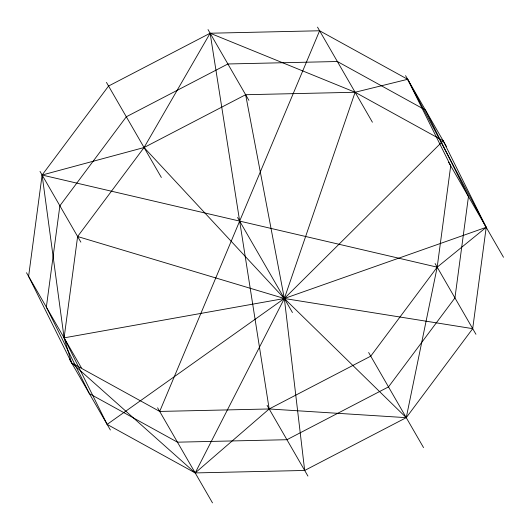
<?xml version="1.0" encoding="UTF-8"?>
<svg xmlns="http://www.w3.org/2000/svg" width="530" height="530" viewBox="0 0 530 530"><rect width="100%" height="100%" fill="white"/><g stroke="black" fill="none" stroke-linecap="round" stroke-linejoin="round"><path stroke-width="0.79" d="M42.115 175.032L28.6 276.368L71.636 362.898L195.199 472.926L304.677 470.461L406.252 417.66L472.694 328.66L486.209 227.324L443.173 140.794L355.12 92.26L210.132 33.231L108.564 86.039L42.115 175.032L64.103 337.862L71.636 362.898L159.696 411.432L269.174 408.968L406.252 417.66L437.19 267.166L450.705 165.83L407.669 79.301L319.61 30.766L210.132 33.231L144.067 147.532L77.618 236.526L64.103 337.862L107.146 424.391L195.199 472.926L269.174 408.968L370.748 356.16L437.19 267.166L486.209 227.324L407.669 79.301L355.12 92.26L245.635 94.724L144.067 147.532L42.115 175.032L437.19 267.166M355.12 92.26L284.345 298.503L195.199 472.926M159.696 411.432L319.61 30.766M443.173 140.794L284.345 298.503L107.146 424.391M486.209 227.324L284.345 298.503L64.103 337.862M472.694 328.66L284.345 298.503L77.618 236.526M406.252 417.66L284.345 298.503L144.067 147.532M405.569 75.657L446.412 146.412M448.605 162.187L503.5 257.269M317.51 27.123L372.404 122.211M435.09 263.523L475.94 334.278M208.032 29.587L248.875 100.342M368.642 352.523L423.543 447.605M237.553 217.459L292.447 312.541M106.457 82.395L161.358 177.477M267.074 405.324L307.923 476.079M40.015 171.389L80.865 242.144M157.595 407.789L212.49 502.877M26.5 272.731L81.395 367.813M69.536 359.254L110.386 430.009M245.635 94.724L284.345 298.503L304.677 470.461M210.132 33.231L269.174 408.968M59.87 205.779L46.355 307.115L89.391 393.644L177.444 442.179L286.929 439.714L388.497 386.907L454.945 297.913L468.46 196.577L425.418 110.048L337.365 61.513L227.887 63.978L126.312 116.785L59.87 205.779"/></g></svg>
